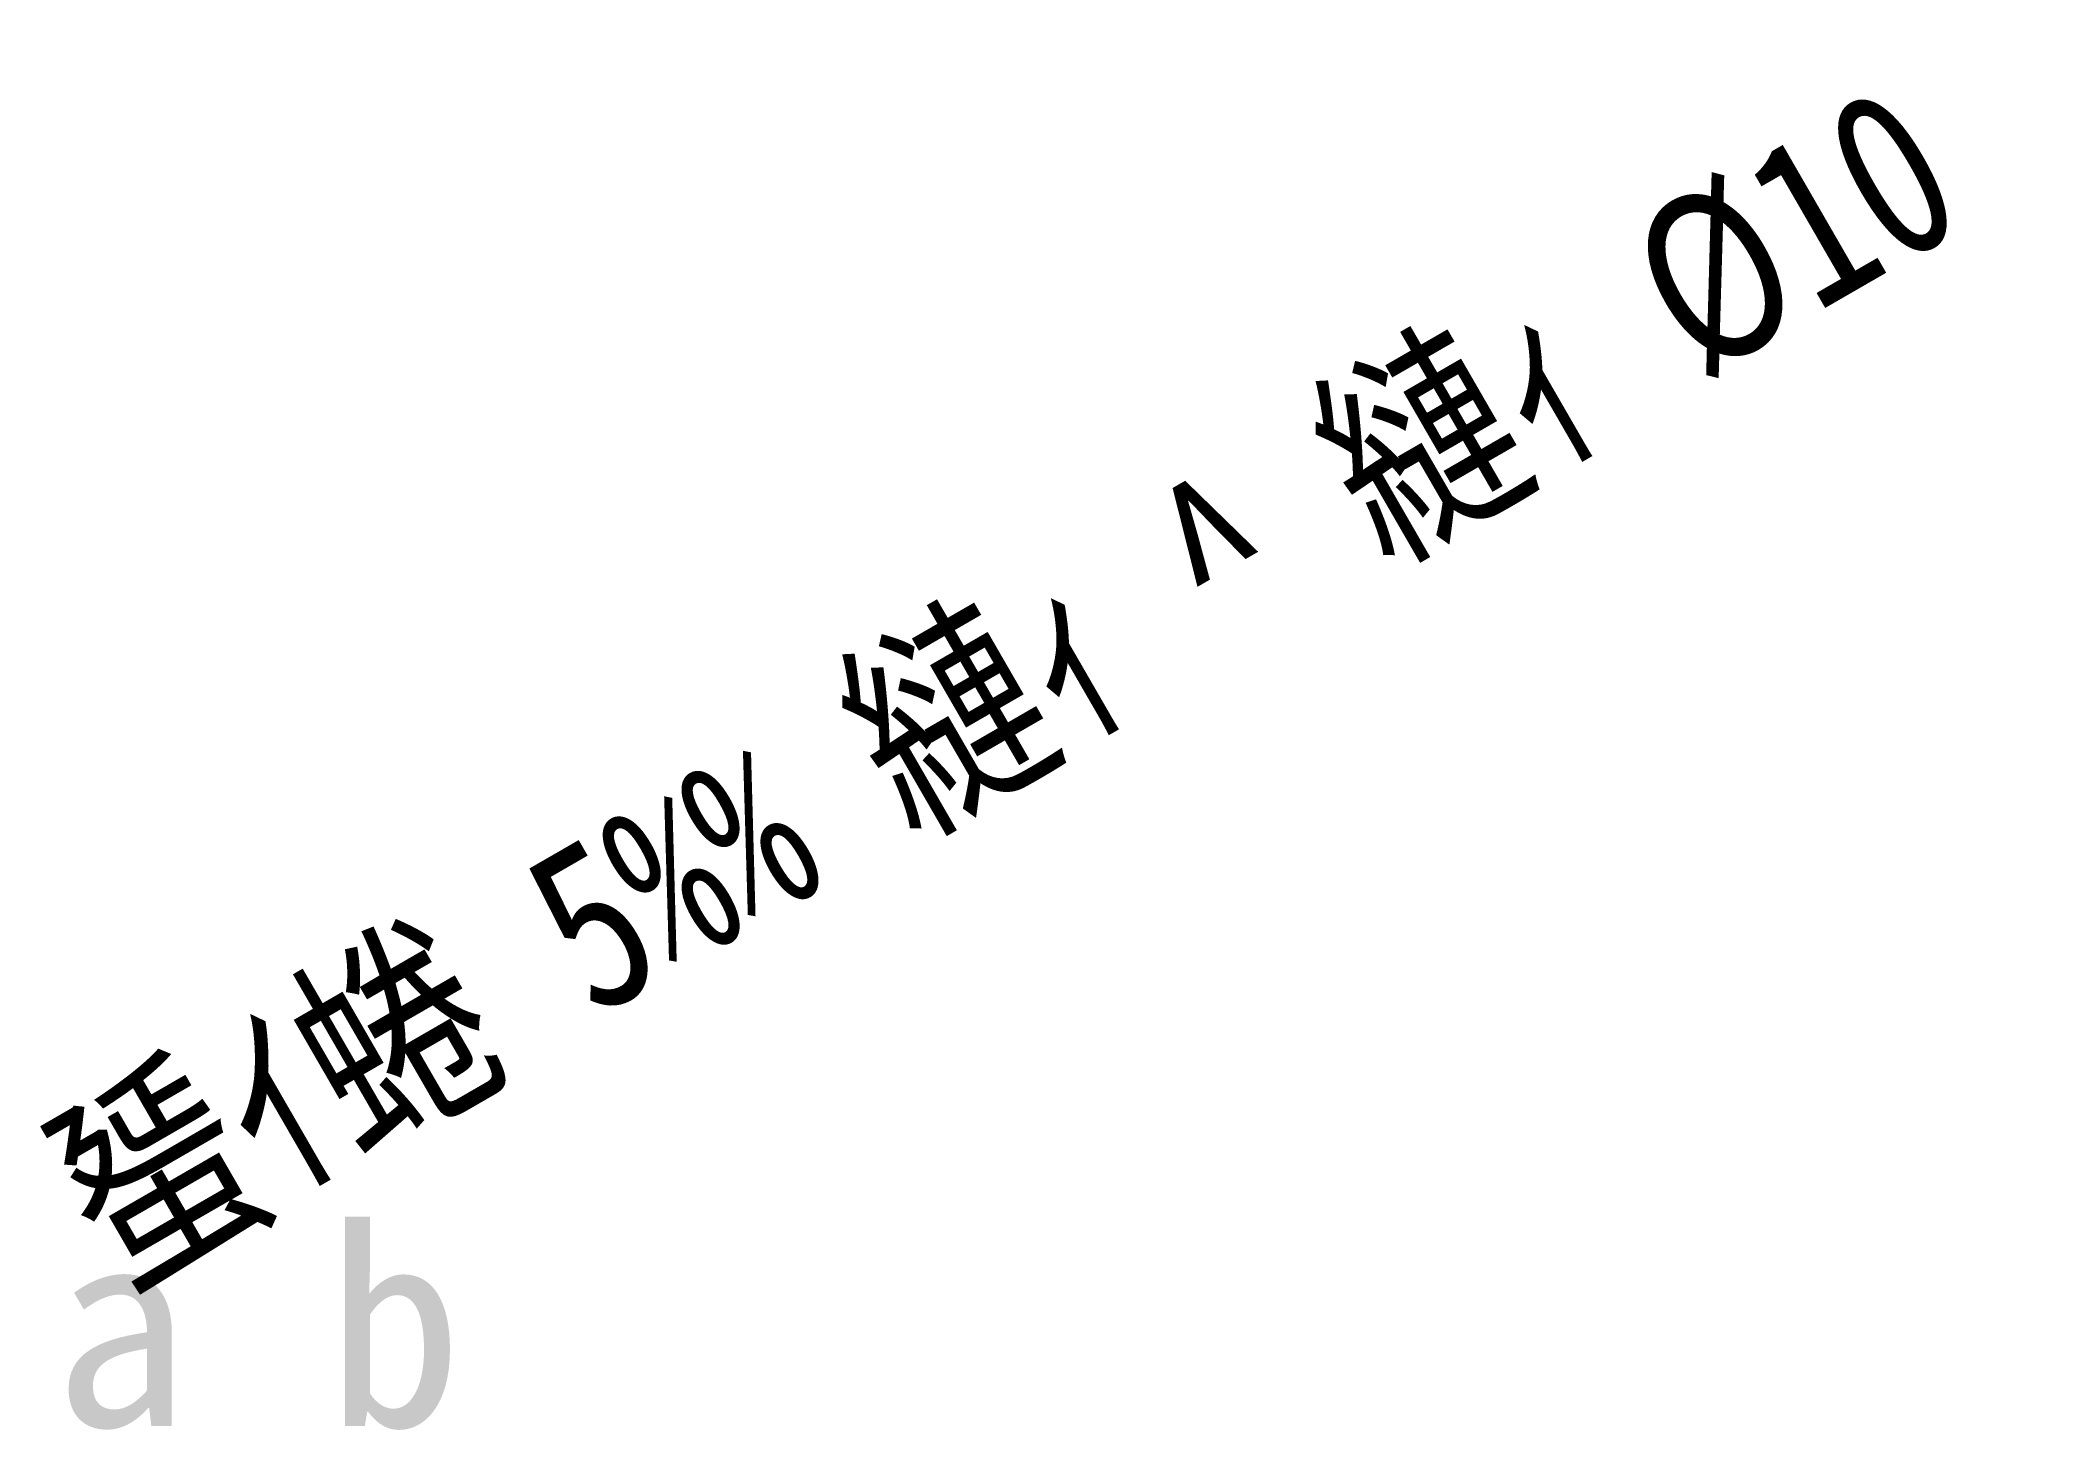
# Model space of a CAD drawing. Extents: x -0.2 to 29.8, y -0.1 to 20.7.
import ezdxf

# ---------------------------------------------------------------- set-up
doc = ezdxf.new("R2010")
doc.units = 0
doc.layers.add('豕ｨ險論蟇ｸ豕', color=7, linetype='CONTINUOUS')
doc.layers.add('豕ｨ險論蟇ｸ豕廟2', color=7, linetype='CONTINUOUS')
doc.styles.add('ｼｭｼｳ 繧ｴ繧ｷ繝繧ｯ', font='msgothic.ttc')

msp = doc.modelspace()

# ---------------------------------------------------------------- texts
at = {"layer": '豕ｨ險論蟇ｸ豕'}
msp.add_text('a^Jb', height=3, dxfattribs=at).set_placement((0, 0))
at = {"layer": '豕ｨ險論蟇ｸ豕廟2', "color": 2, "style": 'ｼｭｼｳ 繧ｴ繧ｷ繝繧ｯ', "width": 0.8}
msp.add_text('蜑ｲ蜷 5%%%%%% 縺ｨ ^  縺ｨ %%c10', height=2.5, rotation=30, dxfattribs=at).set_placement((1, 2))

doc.saveas('drawing.dxf')
